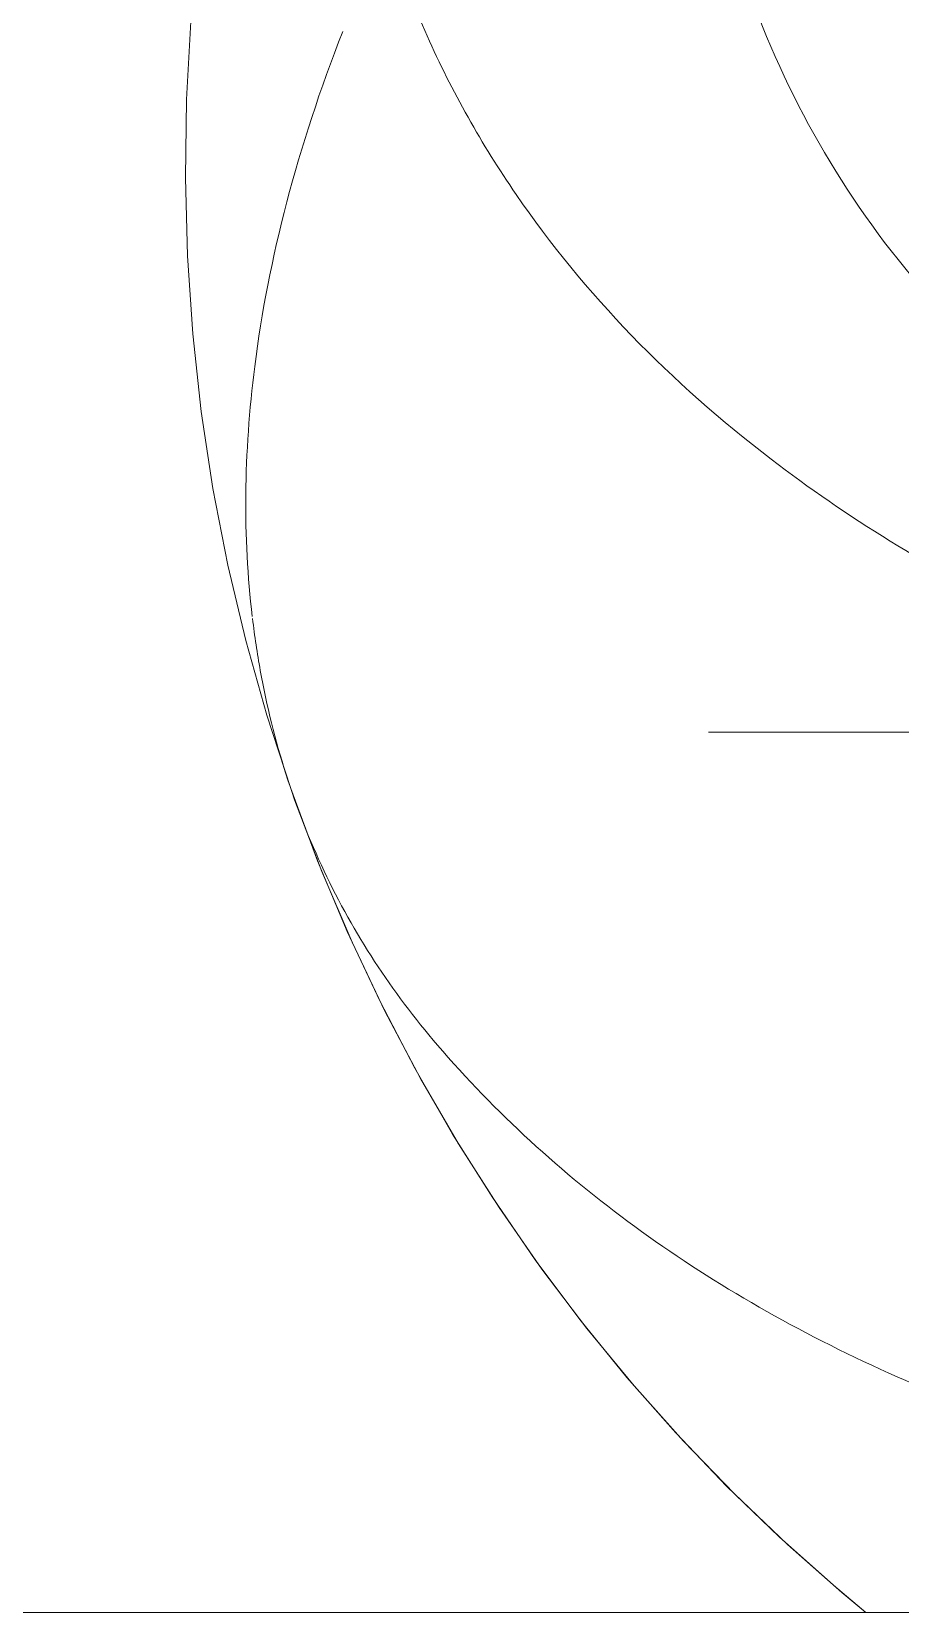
# Model space of a CAD drawing. Header units: millimetres. Extents: x -4000 to 187956, y -58990 to 162485.
# Drawn here: x 78986.4 to 79068.3, y 5549.5 to 5698.7 of the extents above; entities that cross this region are included whole.
import ezdxf

# ---------------------------------------------------------------- set-up
doc = ezdxf.new("R2010")
doc.units = ezdxf.units.MM
doc.layers.add('A-WALL', color=113, linetype='Continuous', lineweight=13)
doc.layers.add('P-SANR-FIXT', color=6, linetype='Continuous', lineweight=9)

# ---------------------------------------------------------------- blocks, each defined once
blk = doc.blocks.new('C307 - C307-V944-FFS - TANG 1')
at = {"layer": 'P-SANR-FIXT', "color": 252}
for p, q in [((77.2, -83.09), (119.28, -83.09)), ((96.2, -83.09), (121.6, -83.09))]:
    blk.add_line(p, q, dxfattribs=at)
at = {"layer": 'P-SANR-FIXT', "color": 250, "flags": 128}
for points in [[(160.63, -76.71), (158.06, -69.92), (155.21, -63.26), (152.11, -56.75), (148.76, -50.4), (145.17, -44.22), (141.35, -38.22), (137.31, -32.4), (133.06, -26.78), (128.6, -21.37), (123.96, -16.17), (119.14, -11.18), (114.15, -6.41), (109, -1.88), (106.75, 0)], [(170.41, -150.16), (170.82, -142.79), (170.93, -135.41), (170.74, -128.03), (170.24, -120.68), (169.44, -113.35), (168.34, -106.07), (166.94, -98.86), (165.24, -91.73), (163.26, -84.69), (161, -77.76), (158.46, -70.94), (155.66, -64.27), (152.6, -57.73), (149.29, -51.36), (145.73, -45.15), (141.94, -39.12), (137.94, -33.28), (133.72, -27.63), (129.29, -22.18), (124.68, -16.94), (119.89, -11.92), (114.92, -7.13), (109.79, -2.55), (106.75, 0)]]:
    blk.add_lwpolyline(points, dxfattribs=at)
at = {"layer": 'P-SANR-FIXT', "color": 252}
for points, knots in [([(105.94, 0), (104.58, 0), (99.72, 0), (86.21, 0), (71.42, 0), (60.37, 0), (56.11, 0), (52.77, 0), (49.3, 0), (45.72, 0), (42.6, 0), (40.01, 0), (38.02, 0), (35.99, 0), (33.22, 0), (29.66, 0), (25.95, 0), (22.88, 0), (20.53, 0), (18.13, 0), (15.87, 0), (14.4, 0), (13.76, 0)], [-1, -1, -1, -1, -0.8, -0.6, -0.4, -0.35, -0.325, -0.3, -0.275, -0.25, -0.225, -0.2125, -0.2, -0.1875, -0.175, -0.15, -0.125, -0.1125, -0.1, -0.0875, -0.075, -0.0653852, -0.0653852, -0.0653852, -0.0653852]), ([(105.94, 0), (104.58, 0), (99.72, 0), (86.21, 0), (71.42, 0), (60.37, 0), (56.11, 0), (52.77, 0), (49.3, 0), (45.72, 0), (42.6, 0), (40.01, 0), (38.02, 0), (35.99, 0), (33.22, 0), (29.66, 0), (25.95, 0), (22.88, 0), (20.53, 0), (18.13, 0), (15.87, 0), (14.4, 0), (13.76, 0)], [-1, -1, -1, -1, -0.8, -0.6, -0.4, -0.35, -0.325, -0.3, -0.275, -0.25, -0.225, -0.2125, -0.2, -0.1875, -0.175, -0.15, -0.125, -0.1125, -0.1, -0.0875, -0.075, -0.0653852, -0.0653852, -0.0653852, -0.0653852]), ([(164.63, -94), (165.51, -101.48), (165.39, -114.23), (161.74, -133.05), (158.22, -143.78), (156.09, -149.22)], [-0.5179962, -0.5179962, -0.5179962, -0.5179962, -0.2857143, -0.1428571, 0, 0, 0, 0])]:
    blk.add_open_spline(points, degree=3, knots=knots, dxfattribs=at)
at = {"layer": 'P-SANR-FIXT', "color": 254}
blk.add_open_spline([(103.78, 0), (103.96, 0), (105.09, 0), (105.85, 0), (106.26, 0)], degree=3, knots=[-0.2359193, -0.2359193, -0.2359193, -0.2359193, -0.22222222, -0.14429596, -0.14429596, -0.14429596, -0.14429596], dxfattribs=at)
for points in [[(103.78, 0), (103.96, 0), (104.13, 0), (104.29, 0)], [(104.29, 0), (105.2, 0), (105.85, 0), (106.26, 0)]]:
    blk.add_open_spline(points, degree=3, dxfattribs=at)
at = {"layer": 'P-SANR-FIXT', "color": 252}
blk.add_open_spline([(106.64, 0), (106.91, 0), (106.68, 0), (105.94, 0)], degree=3, dxfattribs=at)
blk.add_open_spline([(106.64, 0), (106.91, 0), (106.68, 0), (105.94, 0)], degree=3, dxfattribs=at)
at = {"layer": 'P-SANR-FIXT', "color": 250}
for points, knots in [([(18.14, -4.07), (19.75, -4.15), (23.18, -4.33), (28.27, -4.69), (33.43, -5.17), (37.6, -5.62), (40.86, -6), (44.08, -6.4), (48, -6.93), (52.54, -7.63), (56.94, -8.4), (61.25, -9.2), (65.45, -10.06), (70.88, -11.27), (85.28, -14.9), (106.18, -22.37), (129.3, -35.81), (141.72, -47.21), (147.16, -53.55)], [-0.92182, -0.92182, -0.92182, -0.92182, -0.9, -0.875, -0.85, -0.825, -0.8125, -0.8, -0.775, -0.75, -0.725, -0.7, -0.675, -0.65, -0.6, -0.4, -0.2, 0, 0, 0, 0]), ([(147.16, -53.55), (151.49, -58.6), (158.62, -69.55), (163.14, -83.72), (164.4, -92.15), (164.6, -93.8)], [-1, -1, -1, -1, -0.7857143, -0.5714286, -0.5201412, -0.5201412, -0.5201412, -0.5201412]), ([(64.5, -82.9), (74.36, -86.19), (92.81, -93.71), (119.09, -109.87), (137.33, -128.57), (148.61, -148.55), (152.35, -159.6), (153.77, -165.4)], [-1, -1, -1, -1, -0.785714, -0.571429, -0.285714, -0.142857, 0, 0, 0, 0]), ([(119.28, -157.53), (115.97, -146.84), (106.16, -127.44), (84.84, -108.52), (62.35, -96.73), (49.43, -91.87), (42.56, -89.71)], [0, 0, 0, 0, 0.333333, 0.666667, 0.833333, 1, 1, 1, 1])]:
    blk.add_open_spline(points, degree=3, knots=knots, dxfattribs=at)
blk = doc.blocks.new('CMF2_NHAXUONG_A_rvt-1-FFS - TANG 1')
at = {"layer": 'A-WALL', "color": 35, "lineweight": 15}
blk.add_line((79065.18, 5549.52), (78549.79, 5549.52), dxfattribs=at)
at = {"layer": 'A-WALL', "color": 50, "lineweight": 15}
blk.add_line((78549.79, 5549.52), (79799.79, 5549.52), dxfattribs=at)
at = {"layer": 'A-WALL', "color": 71, "lineweight": 15}
blk.add_line((79068.21, 5549.52), (79065.88, 5549.52), dxfattribs=at)
at = {"layer": 'P-SANR-FIXT', "color": 250, "lineweight": 9, "rotation": 180}
blk.add_blockref('C307 - C307-V944-FFS - TANG 1', (79171.82, 5549.52), dxfattribs=at)

msp = doc.modelspace()

# ---------------------------------------------------------------- block references
at = {"lineweight": 5}
msp.add_blockref('CMF2_NHAXUONG_A_rvt-1-FFS - TANG 1', (0, 0), dxfattribs=at)

doc.saveas('drawing.dxf')
